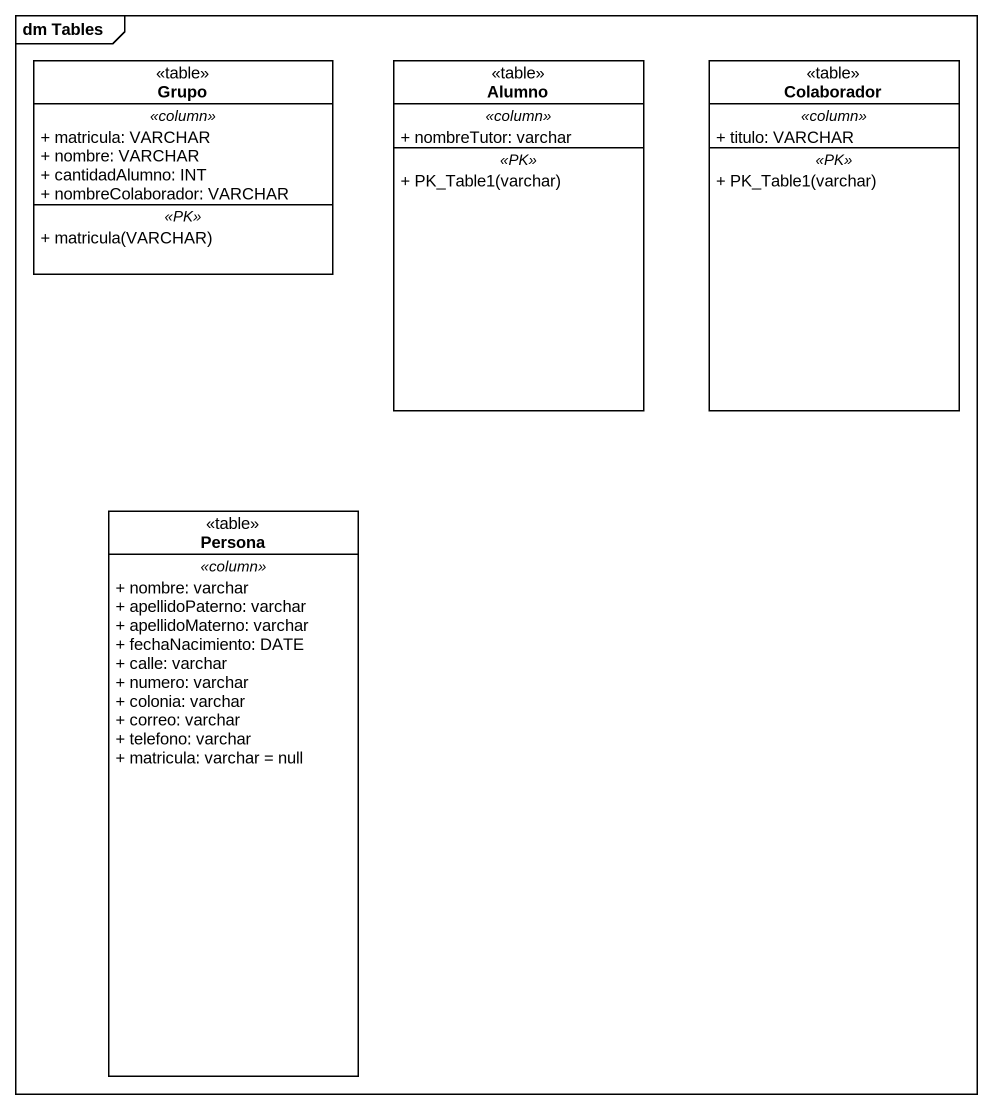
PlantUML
@startuml
mainframe dm Tables
hide circle
hide empty members
skinparam classAttributeIconSize 0
class Grupo <<table>> {
  .. <<column>> ..
  + matricula: VARCHAR
  + nombre: VARCHAR
  + cantidadAlumno: INT
  + nombreColaborador: VARCHAR
  .. <<PK>> ..
  + matricula(VARCHAR)
}
class Alumno <<table>> {
  .. <<column>> ..
  + nombreTutor: varchar
  .. <<PK>> ..
  + PK_Table1(varchar)
}
class Colaborador <<table>> {
  .. <<column>> ..
  + titulo: VARCHAR
  .. <<PK>> ..
  + PK_Table1(varchar)
}
class Persona <<table>> {
  .. <<column>> ..
  + nombre: varchar
  + apellidoPaterno: varchar
  + apellidoMaterno: varchar
  + fechaNacimiento: DATE
  + calle: varchar
  + numero: varchar
  + colonia: varchar
  + correo: varchar
  + telefono: varchar
  + matricula: varchar = null
}
@enduml
